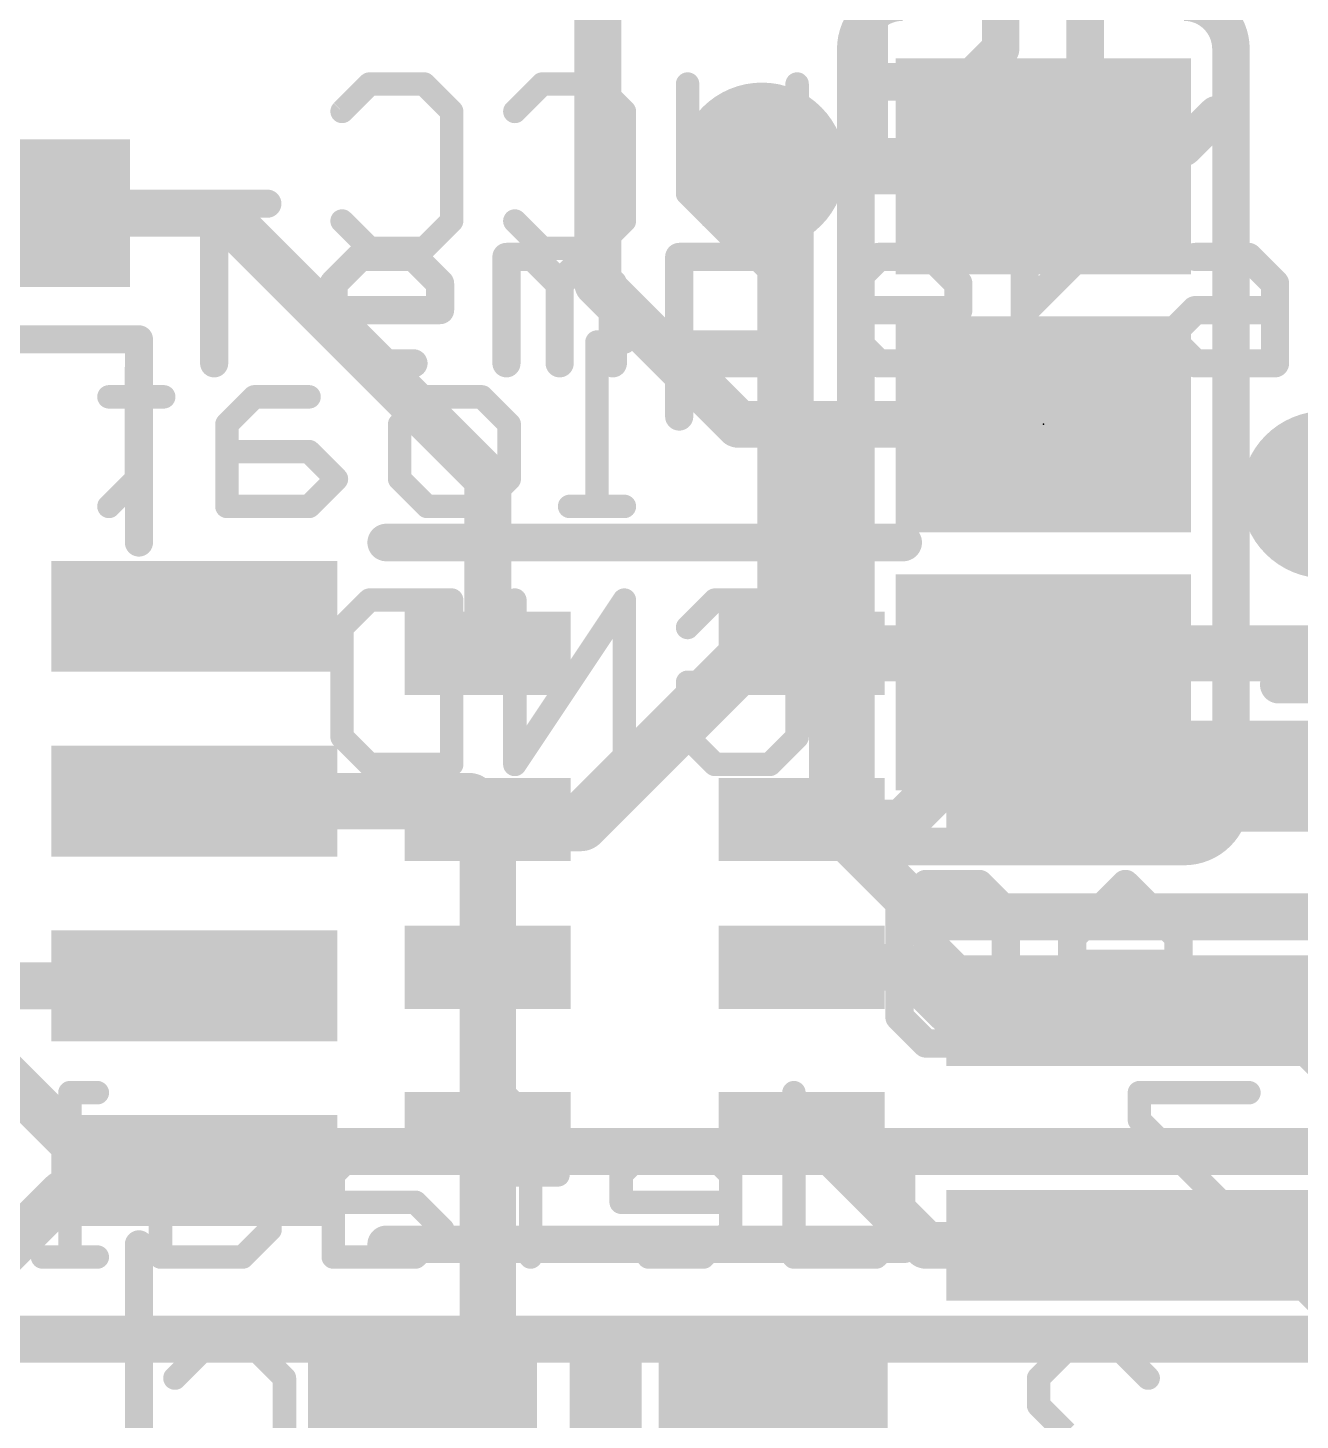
# Model space of a CAD drawing. Extents: x -0.1 to 25.5, y -0.1 to 17.9.
# Drawn here: x 4.15 to 11.04, y 6.04 to 13.58 of the extents above; entities that cross this region are included whole.
import ezdxf

# ---------------------------------------------------------------- set-up
doc = ezdxf.new("R2010")
doc.units = 0
for name, color, linetype in [('1', 12, 'CONTINUOUS'), ('16', 5, 'CONTINUOUS'), ('17', 110, 'CONTINUOUS'), ('18', 110, 'CONTINUOUS'), ('21', 40, 'CONTINUOUS'), ('22', 6, 'CONTINUOUS'), ('24', 6, 'CONTINUOUS')]:
    doc.layers.add(name, color=color, linetype=linetype)

# ---------------------------------------------------------------- blocks, each defined once
blk = doc.blocks.new('RECT')
blk.add_solid([(-0.5, -0.5), (0.5, -0.5), (-0.5, 0.5), (0.5, 0.5)])
blk = doc.blocks.new('ROUNDP')
at = {"const_width": 0.5}
blk.add_lwpolyline([(0, -0.25, 1), (0, 0.25, 1), (0, -0.25)], format="xyb", dxfattribs=at)
blk = doc.blocks.new('ROUNDV')
at = {"const_width": 0.5}
blk.add_lwpolyline([(0, -0.25, 1), (0, 0.25, 1), (0, -0.25)], format="xyb", dxfattribs=at)

msp = doc.modelspace()

# ---------------------------------------------------------------- linework, layer by layer
at = {"layer": '1'}
for points, const_width in [([(8.255, 12.7), (8.128, 12.827)], 0.3048), ([(8.255, 10.19), (8.255, 12.7)], 0.3048), ([(4.306, 12.573), (5.207, 12.573)], 0.254), ([(5.207, 12.573), (6.643, 11.137)], 0.254), ([(6.643, 11.137), (6.643, 10.19)], 0.254), ([(8.0651, 10.19), (7.1461, 9.271)], 0.3048), ([(8.255, 10.19), (8.0651, 10.19)], 0.3048), ([(8.343, 10.19), (8.255, 10.19)], 0.3048), ([(8.343, 10.19), (14.762, 10.19)], 0.3048), ([(9.144, 9.525), (8.89, 9.271)], 0.254), ([(10.227, 9.525), (9.144, 9.525)], 0.254), ([(11.176, 9.525), (10.227, 9.525)], 0.254), ([(5.054, 9.39), (6.543, 9.39)], 0.3048), ([(6.543, 9.39), (6.643, 9.29)], 0.3048), ([(6.643, 8.49), (6.643, 9.29)], 0.3048), ([(6.662, 9.271), (6.643, 9.29)], 0.3048), ([(7.1461, 9.271), (6.662, 9.271)], 0.3048), ([(8.362, 9.271), (8.343, 9.29)], 0.254), ([(8.89, 9.271), (8.362, 9.271)], 0.254), ([(6.643, 8.49), (6.643, 7.59)], 0.3048), ([(8.909, 8.49), (8.343, 8.49)], 0.254), ([(9.144, 8.255), (8.909, 8.49)], 0.254), ([(5.054, 8.39), (3.564, 8.39)], 0.254), ([(10.227, 8.255), (9.144, 8.255)], 0.254), ([(10.227, 8.255), (10.922, 8.255)], 0.254), ([(12.6786, 6.4984), (10.922, 8.255)], 0.254), ([(6.643, 7.59), (6.643, 6.196)], 0.3048), ([(8.343, 7.59), (8.412, 7.59)], 0.254), ([(8.412, 7.59), (9.017, 6.985)], 0.254), ([(5.054, 7.39), (4.927, 7.263)], 0.254), ([(3.683, 6.604), (4.342, 7.263)], 0.254), ([(4.927, 7.263), (4.342, 7.263)], 0.254), ([(9.017, 6.985), (10.227, 6.985)], 0.254), ([(10.227, 6.985), (10.9143, 6.985)], 0.254), ([(10.9143, 6.985), (11.8072, 6.0922)], 0.254), ([(6.643, 6.196), (6.289, 5.842)], 0.3048)]:
    msp.add_lwpolyline(points, dxfattribs=dict(at, const_width=const_width))
for points, const_width in [([(8.1819, 12.8809, 1), (8.0741, 12.7731)], 0.1524), ([(8.3312, 12.7, 1), (8.1788, 12.7)], 0.1524), ([(8.2011, 12.6461, 1), (8.3089, 12.7539)], 0.1524), ([(4.306, 12.6365, 1), (4.306, 12.5095)], 0.127), ([(5.2519, 12.6179, 1), (5.1621, 12.5281)], 0.127), ([(5.207, 12.5095, 1), (5.207, 12.6365)], 0.127), ([(6.7065, 11.137, 1), (6.5795, 11.137)], 0.127), ([(6.5981, 11.0921, 1), (6.6879, 11.1819)], 0.127), ([(8.0651, 10.2662, 1), (8.0651, 10.1138)], 0.1524), ([(8.119, 10.1361, 1), (8.0112, 10.2439)], 0.1524), ([(8.255, 10.2662, 1), (8.255, 10.1138)], 0.1524), ([(8.255, 10.1138, 1), (8.255, 10.2662)], 0.1524), ([(8.343, 10.2662, 1), (8.343, 10.1138)], 0.1524), ([(8.343, 10.1138, 1), (8.343, 10.2662)], 0.1524), ([(6.5795, 10.19, 1), (6.7065, 10.19)], 0.127), ([(8.1788, 10.19, 1), (8.3312, 10.19)], 0.1524), ([(9.144, 9.5885, 1), (9.144, 9.4615)], 0.127), ([(9.1889, 9.4801, 1), (9.0991, 9.5699)], 0.127), ([(10.227, 9.5885, 1), (10.227, 9.4615)], 0.127), ([(10.227, 9.4615, 1), (10.227, 9.5885)], 0.127), ([(5.054, 9.4662, 1), (5.054, 9.3138)], 0.1524), ([(6.5969, 9.4439, 1), (6.4891, 9.3361)], 0.1524), ([(6.543, 9.3138, 1), (6.543, 9.4662)], 0.1524), ([(6.7192, 9.29, 1), (6.5668, 9.29)], 0.1524), ([(6.6969, 9.3439, 1), (6.5891, 9.2361)], 0.1524), ([(6.662, 9.3472, 1), (6.662, 9.1948)], 0.1524), ([(7.1461, 9.1948, 1), (7.1461, 9.3472)], 0.1524), ([(6.5891, 9.2361, 1), (6.6969, 9.3439)], 0.1524), ([(6.6081, 9.2171, 1), (6.7159, 9.3249)], 0.1524), ([(7.0922, 9.3249, 1), (7.2, 9.2171)], 0.1524), ([(8.3879, 9.3349, 1), (8.2981, 9.2451)], 0.127), ([(8.362, 9.3345, 1), (8.362, 9.2075)], 0.127), ([(8.3171, 9.2261, 1), (8.4069, 9.3159)], 0.127), ([(8.8451, 9.3159, 1), (8.9349, 9.2261)], 0.127), ([(8.89, 9.2075, 1), (8.89, 9.3345)], 0.127), ([(6.7192, 8.49, 1), (6.5668, 8.49)], 0.1524), ([(8.343, 8.5535, 1), (8.343, 8.4265)], 0.127), ([(8.9539, 8.5349, 1), (8.8641, 8.4451)], 0.127), ([(8.909, 8.4265, 1), (8.909, 8.5535)], 0.127), ([(6.5668, 8.49, 1), (6.7192, 8.49)], 0.1524), ([(5.054, 8.3265, 1), (5.054, 8.4535)], 0.127), ([(9.144, 8.3185, 1), (9.144, 8.1915)], 0.127), ([(10.227, 8.3185, 1), (10.227, 8.1915)], 0.127), ([(10.227, 8.1915, 1), (10.227, 8.3185)], 0.127), ([(10.9669, 8.2999, 1), (10.8771, 8.2101)], 0.127), ([(10.922, 8.1915, 1), (10.922, 8.3185)], 0.127), ([(9.0991, 8.2101, 1), (9.1889, 8.2999)], 0.127), ([(6.7192, 7.59, 1), (6.5668, 7.59)], 0.1524), ([(8.343, 7.6535, 1), (8.343, 7.5265)], 0.127), ([(8.4569, 7.6349, 1), (8.3671, 7.5451)], 0.127), ([(8.412, 7.5265, 1), (8.412, 7.6535)], 0.127), ([(6.5668, 7.59, 1), (6.7192, 7.59)], 0.1524), ([(5.0989, 7.3451, 1), (5.0091, 7.4349)], 0.127), ([(4.342, 7.3265, 1), (4.342, 7.1995)], 0.127), ([(4.3869, 7.2181, 1), (4.2971, 7.3079)], 0.127), ([(4.927, 7.1995, 1), (4.927, 7.3265)], 0.127), ([(4.8821, 7.3079, 1), (4.9719, 7.2181)], 0.127), ([(9.017, 7.0485, 1), (9.017, 6.9215)], 0.127), ([(8.9721, 6.9401, 1), (9.0619, 7.0299)], 0.127), ([(10.227, 7.0485, 1), (10.227, 6.9215)], 0.127), ([(10.227, 6.9215, 1), (10.227, 7.0485)], 0.127), ([(10.9592, 7.0299, 1), (10.8694, 6.9401)], 0.127), ([(10.9143, 6.9215, 1), (10.9143, 7.0485)], 0.127), ([(6.6969, 6.1421, 1), (6.5891, 6.2499)], 0.1524), ([(6.5668, 6.196, 1), (6.7192, 6.196)], 0.1524)]:
    msp.add_lwpolyline(points, format="xyb", dxfattribs=dict(at, const_width=const_width))
at = {"layer": '16'}
for points, const_width in [([(7.239, 12.192), (7.239, 13.716)], 0.254), ([(9.652, 12.827), (8.128, 12.827)], 0.3048), ([(8.001, 11.43), (7.239, 12.192)], 0.254), ([(8.509, 11.43), (8.001, 11.43)], 0.254), ([(9.652, 11.43), (8.509, 11.43)], 0.254), ([(8.509, 9.271), (8.509, 11.43)], 0.254), ([(9.017, 8.763), (8.509, 9.271)], 0.254), ([(13.335, 8.763), (9.017, 8.763)], 0.254), ([(3.556, 8.382), (4.445, 7.493)], 0.254), ([(4.445, 7.493), (12.0436, 7.493)], 0.254), ([(12.4032, 6.477), (3.81, 6.477)], 0.254)]:
    msp.add_lwpolyline(points, dxfattribs=dict(at, const_width=const_width))
for points, const_width in [([(8.128, 12.9032, 1), (8.128, 12.7508)], 0.1524), ([(9.652, 12.7508, 1), (9.652, 12.9032)], 0.1524), ([(7.2839, 12.2369, 1), (7.1941, 12.1471)], 0.127), ([(7.1755, 12.192, 1), (7.3025, 12.192)], 0.127), ([(8.001, 11.4935, 1), (8.001, 11.3665)], 0.127), ([(7.9561, 11.3851, 1), (8.0459, 11.4749)], 0.127), ([(8.509, 11.4935, 1), (8.509, 11.3665)], 0.127), ([(8.5725, 11.43, 1), (8.4455, 11.43)], 0.127), ([(8.509, 11.3665, 1), (8.509, 11.4935)], 0.127), ([(9.652, 11.3665, 1), (9.652, 11.4935)], 0.127), ([(8.5539, 9.3159, 1), (8.4641, 9.2261)], 0.127), ([(8.4455, 9.271, 1), (8.5725, 9.271)], 0.127), ([(9.017, 8.8265, 1), (9.017, 8.6995)], 0.127), ([(8.9721, 8.7181, 1), (9.0619, 8.8079)], 0.127), ([(4.445, 7.5565, 1), (4.445, 7.4295)], 0.127), ([(4.4001, 7.4481, 1), (4.4899, 7.5379)], 0.127)]:
    msp.add_lwpolyline(points, format="xyb", dxfattribs=dict(at, const_width=const_width))
at = {"layer": '21'}
for points, const_width in [([(2.54, 13.24, 1), (2.54, 17.24, 1), (2.54, 13.24)], 0.2032), ([(9.3697, 13.4625, 1), (9.4713, 13.4625)], 0.1016), ([(9.4564, 13.4265, 1), (9.3846, 13.4984)], 0.1016), ([(8.7087, 13.3353, 1), (8.7087, 13.2337)], 0.1016), ([(9.2066, 13.3204, 1), (9.2785, 13.2486)], 0.1016), ([(9.2426, 13.2337, 1), (9.2426, 13.3353)], 0.1016), ([(9.914, 13.1425, 1), (9.8422, 13.0706)], 0.1016), ([(10.6258, 13.0706, 1), (10.554, 13.1425)], 0.1016), ([(9.8273, 13.1066, 1), (9.9289, 13.1066)], 0.1016), ([(8.6579, 12.9286, 1), (8.7595, 12.9286)], 0.1016), ([(10.0561, 12.9794, 1), (10.0561, 12.8778)], 0.1016), ([(10.0201, 12.8927, 1), (10.092, 12.9645)], 0.1016), ([(10.376, 12.9645, 1), (10.4479, 12.8927)], 0.1016), ([(10.412, 12.8778, 1), (10.412, 12.9794)], 0.1016), ([(4.8733, 12.6626, 1), (4.8733, 12.5864)], 0.0762), ([(5.1995, 12.6245, 1), (5.1233, 12.6245)], 0.0762), ([(5.4496, 12.5864, 1), (5.4496, 12.6626)], 0.0762), ([(5.9529, 12.3745, 1), (5.9529, 12.2983)], 0.0762), ([(5.9798, 12.3095, 1), (5.926, 12.3634)], 0.0762), ([(6.268, 12.3634, 1), (6.2141, 12.3095)], 0.0762), ([(6.241, 12.2983, 1), (6.241, 12.3745)], 0.0762), ([(6.7825, 12.3364, 1), (6.7063, 12.3364)], 0.0762), ([(6.7444, 12.3745, 1), (6.7444, 12.2983)], 0.0762), ([(6.9154, 12.3634, 1), (6.8615, 12.3095)], 0.0762), ([(6.8884, 12.2983, 1), (6.8884, 12.3745)], 0.0762), ([(7.2035, 12.3634, 1), (7.1496, 12.3095)], 0.0762), ([(7.2035, 12.3095, 1), (7.1496, 12.3634)], 0.0762), ([(7.718, 12.3364, 1), (7.6418, 12.3364)], 0.0762), ([(7.6799, 12.3745, 1), (7.6799, 12.2983)], 0.0762), ([(8.139, 12.3634, 1), (8.0851, 12.3095)], 0.0762), ([(8.112, 12.2983, 1), (8.112, 12.3745)], 0.0762), ([(8.7595, 12.3745, 1), (8.7595, 12.2983)], 0.0762), ([(8.7864, 12.3095, 1), (8.7325, 12.3634)], 0.0762), ([(9.0745, 12.3634, 1), (9.0206, 12.3095)], 0.0762), ([(9.0476, 12.2983, 1), (9.0476, 12.3745)], 0.0762), ([(9.589, 12.3364, 1), (9.5128, 12.3364)], 0.0762), ([(9.839, 12.3745, 1), (9.839, 12.2983)], 0.0762), ([(9.866, 12.3095, 1), (9.8121, 12.3634)], 0.0762), ([(9.9831, 12.2983, 1), (9.9831, 12.3745)], 0.0762), ([(10.4746, 12.3745, 1), (10.4746, 12.2983)], 0.0762), ([(10.7896, 12.3634, 1), (10.7357, 12.3095)], 0.0762), ([(10.7627, 12.2983, 1), (10.7627, 12.3745)], 0.0762), ([(5.8469, 12.1924, 1), (5.7707, 12.1924)], 0.0762), ([(5.7819, 12.2193, 1), (5.8358, 12.1654)], 0.0762), ([(6.4232, 12.1924, 1), (6.347, 12.1924)], 0.0762), ([(6.3581, 12.1654, 1), (6.412, 12.2193)], 0.0762), ([(7.0055, 12.2193, 1), (7.0594, 12.1654)], 0.0762), ([(7.0706, 12.1924, 1), (6.9944, 12.1924)], 0.0762), ([(7.0055, 12.1654, 1), (7.0594, 12.2193)], 0.0762), ([(7.3587, 12.1924, 1), (7.2825, 12.1924)], 0.0762), ([(7.2936, 12.1654, 1), (7.3475, 12.2193)], 0.0762), ([(8.2942, 12.1924, 1), (8.218, 12.1924)], 0.0762), ([(8.2292, 12.1654, 1), (8.283, 12.2193)], 0.0762), ([(8.6535, 12.1924, 1), (8.5773, 12.1924)], 0.0762), ([(8.5885, 12.2193, 1), (8.6423, 12.1654)], 0.0762), ([(9.2297, 12.1924, 1), (9.1535, 12.1924)], 0.0762), ([(9.1647, 12.1654, 1), (9.2186, 12.2193)], 0.0762), ([(10.9448, 12.1924, 1), (10.8686, 12.1924)], 0.0762), ([(10.8798, 12.1654, 1), (10.9337, 12.2193)], 0.0762), ([(5.8088, 12.0864, 1), (5.8088, 12.0102)], 0.0762), ([(6.347, 12.0483, 1), (6.4232, 12.0483)], 0.0762), ([(6.3851, 12.0102, 1), (6.3851, 12.0864)], 0.0762), ([(8.6154, 12.0864, 1), (8.6154, 12.0102)], 0.0762), ([(9.1535, 12.0483, 1), (9.2297, 12.0483)], 0.0762), ([(9.1916, 12.0102, 1), (9.1916, 12.0864)], 0.0762), ([(9.524, 12.0753, 1), (9.5779, 12.0214)], 0.0762), ([(10.4746, 12.0864, 1), (10.4746, 12.0102)], 0.0762), ([(10.5015, 12.0214, 1), (10.4476, 12.0753)], 0.0762), ([(10.9067, 12.0102, 1), (10.9067, 12.0864)], 0.0762), ([(4.7921, 11.89, 1), (4.7159, 11.89)], 0.0762), ([(4.754, 11.8519, 1), (4.754, 11.9281)], 0.0762), ([(5.8358, 11.9312, 1), (5.7819, 11.8773)], 0.0762), ([(5.7707, 11.9043, 1), (5.8469, 11.9043)], 0.0762), ([(8.218, 11.9043, 1), (8.2942, 11.9043)], 0.0762), ([(8.283, 11.8773, 1), (8.2292, 11.9312)], 0.0762), ([(8.6423, 11.9312, 1), (8.5885, 11.8773)], 0.0762), ([(8.5773, 11.9043, 1), (8.6535, 11.9043)], 0.0762), ([(10.3575, 11.9312, 1), (10.3036, 11.8773)], 0.0762), ([(10.3036, 11.9312, 1), (10.3575, 11.8773)], 0.0762), ([(5.9529, 11.7983, 1), (5.9529, 11.7221)], 0.0762), ([(6.241, 11.7221, 1), (6.241, 11.7983)], 0.0762), ([(7.6799, 11.7983, 1), (7.6799, 11.7221)], 0.0762), ([(8.112, 11.7221, 1), (8.112, 11.7983)], 0.0762), ([(8.7595, 11.7983, 1), (8.7595, 11.7221)], 0.0762), ([(9.0476, 11.7221, 1), (9.0476, 11.7983)], 0.0762), ([(10.4746, 11.7983, 1), (10.4746, 11.7221)], 0.0762), ([(10.9067, 11.7221, 1), (10.9067, 11.7983)], 0.0762), ([(5.1233, 11.7602, 1), (5.1995, 11.7602)], 0.0762), ([(5.926, 11.7333, 1), (5.9798, 11.7871)], 0.0762), ([(6.7063, 11.7602, 1), (6.7825, 11.7602)], 0.0762), ([(6.9944, 11.7602, 1), (7.0706, 11.7602)], 0.0762), ([(7.2825, 11.7602, 1), (7.3587, 11.7602)], 0.0762), ([(8.0851, 11.7871, 1), (8.139, 11.7333)], 0.0762), ([(8.7325, 11.7333, 1), (8.7864, 11.7871)], 0.0762), ([(9.5128, 11.7602, 1), (9.589, 11.7602)], 0.0762), ([(10.4476, 11.7333, 1), (10.5015, 11.7871)], 0.0762), ([(10.8686, 11.7602, 1), (10.9448, 11.7602)], 0.0762), ([(7.6418, 11.4721, 1), (7.718, 11.4721)], 0.0762), ([(6.093, 10.8408, 1), (6.093, 10.7392)], 0.1016), ([(8.893, 10.7392, 1), (8.893, 10.8408)], 0.1016), ([(4.7159, 10.79, 1), (4.7921, 10.79)], 0.0762), ([(10.927, 10.0708, 1), (10.927, 9.9692)], 0.1016), ([(6.093, 7.0408, 1), (6.093, 6.9392)], 0.1016), ([(8.893, 6.9392, 1), (8.893, 7.0408)], 0.1016), ([(4.7921, 6.99, 1), (4.7159, 6.99)], 0.0762), ([(7.3152, 6.35, 1), (7.1628, 6.35)], 0.1524)]:
    msp.add_lwpolyline(points, format="xyb", dxfattribs=dict(at, const_width=const_width))
for points, const_width in [([(8.7087, 12.9286), (8.7087, 13.9963)], 0.2032), ([(9.4205, 13.8184), (9.4205, 13.4625)], 0.2032), ([(9.8781, 13.8184), (9.8781, 13.1066)], 0.2032), ([(9.4205, 13.4625), (9.2426, 13.2845)], 0.2032), ([(9.2426, 13.2845), (8.7087, 13.2845)], 0.2032), ([(9.8781, 13.1066), (10.0561, 12.9286)], 0.2032), ([(10.412, 12.9286), (10.5899, 13.1066)], 0.2032), ([(10.0561, 12.9286), (10.412, 12.9286)], 0.2032), ([(4.8733, 12.6245), (5.4496, 12.6245)], 0.1524), ([(5.1614, 11.7602), (5.1614, 12.6245)], 0.1524), ([(5.8088, 12.1924), (5.9529, 12.3364)], 0.1524), ([(5.9529, 12.3364), (6.241, 12.3364)], 0.1524), ([(6.241, 12.3364), (6.3851, 12.1924)], 0.1524), ([(6.7444, 11.7602), (6.7444, 12.3364)], 0.1524), ([(6.7444, 12.3364), (6.8884, 12.3364)], 0.1524), ([(6.8884, 12.3364), (7.0325, 12.1924)], 0.1524), ([(7.0325, 12.1924), (7.1765, 12.3364)], 0.1524), ([(7.1765, 12.3364), (7.3206, 12.1924)], 0.1524), ([(7.6799, 11.4721), (7.6799, 12.3364)], 0.1524), ([(7.6799, 12.3364), (8.112, 12.3364)], 0.1524), ([(8.112, 12.3364), (8.2561, 12.1924)], 0.1524), ([(8.6154, 12.1924), (8.7595, 12.3364)], 0.1524), ([(8.7595, 12.3364), (9.0476, 12.3364)], 0.1524), ([(9.0476, 12.3364), (9.1916, 12.1924)], 0.1524), ([(9.5509, 11.7602), (9.5509, 12.3364)], 0.1524), ([(9.5509, 12.0483), (9.839, 12.3364)], 0.1524), ([(9.839, 12.3364), (9.9831, 12.3364)], 0.1524), ([(10.4746, 12.3364), (10.7627, 12.3364)], 0.1524), ([(10.7627, 12.3364), (10.9067, 12.1924)], 0.1524), ([(5.8088, 11.9043), (5.8088, 12.1924)], 0.1524), ([(6.3851, 12.1924), (6.3851, 12.0483)], 0.1524), ([(7.0325, 12.1924), (7.0325, 11.7602)], 0.1524), ([(7.3206, 12.1924), (7.3206, 11.7602)], 0.1524), ([(8.2561, 12.1924), (8.2561, 11.9043)], 0.1524), ([(8.6154, 11.9043), (8.6154, 12.1924)], 0.1524), ([(9.1916, 12.1924), (9.1916, 12.0483)], 0.1524), ([(10.9067, 12.1924), (10.9067, 11.7602)], 0.1524), ([(6.3851, 12.0483), (5.8088, 12.0483)], 0.1524), ([(9.1916, 12.0483), (8.6154, 12.0483)], 0.1524), ([(10.3305, 11.9043), (10.4746, 12.0483)], 0.1524), ([(10.4746, 12.0483), (10.9067, 12.0483)], 0.1524), ([(2.154, 11.89), (4.754, 11.89)], 0.1524), ([(4.754, 11.89), (4.754, 10.79)], 0.1524), ([(5.9529, 11.7602), (5.8088, 11.9043)], 0.1524), ([(8.2561, 11.9043), (8.112, 11.7602)], 0.1524), ([(8.7595, 11.7602), (8.6154, 11.9043)], 0.1524), ([(10.4746, 11.7602), (10.3305, 11.9043)], 0.1524), ([(6.241, 11.7602), (5.9529, 11.7602)], 0.1524), ([(8.112, 11.7602), (7.6799, 11.7602)], 0.1524), ([(9.0476, 11.7602), (8.7595, 11.7602)], 0.1524), ([(10.9067, 11.7602), (10.4746, 11.7602)], 0.1524), ([(6.093, 10.79), (8.893, 10.79)], 0.2032), ([(10.927, 10.02), (14.727, 10.02)], 0.2032), ([(8.893, 6.99), (6.093, 6.99)], 0.2032), ([(4.754, 6.99), (4.754, 5.79)], 0.1524), ([(7.239, 6.35), (7.239, 5.334)], 0.3048)]:
    msp.add_lwpolyline(points, dxfattribs=dict(at, const_width=const_width))
at = {"layer": '22'}
for points, const_width in [([(8.89, 13.716, 0.4142), (8.636, 13.462)], 0.2032), ([(10.668, 13.462, 0.4142), (10.414, 13.716)], 0.2032), ([(8.6868, 13.462, 1), (8.5852, 13.462)], 0.1016), ([(8.5852, 13.462, 1), (8.6868, 13.462)], 0.1016), ([(10.7188, 13.462, 1), (10.6172, 13.462)], 0.1016), ([(10.6172, 13.462, 1), (10.7188, 13.462)], 0.1016), ([(6.0026, 13.304, 1), (6.0026, 13.2405)], 0.0635), ([(6.025, 13.2498, 1), (5.9801, 13.2947)], 0.0635), ([(6.3216, 13.2947, 1), (6.2767, 13.2498)], 0.0635), ([(6.2992, 13.2405, 1), (6.2992, 13.304)], 0.0635), ([(6.9381, 13.304, 1), (6.9381, 13.2405)], 0.0635), ([(6.9606, 13.2498, 1), (6.9157, 13.2947)], 0.0635), ([(7.2571, 13.2947, 1), (7.2122, 13.2498)], 0.0635), ([(7.2347, 13.2405, 1), (7.2347, 13.304)], 0.0635), ([(7.7571, 13.2723, 1), (7.6936, 13.2723)], 0.0635), ([(8.3503, 13.2723, 1), (8.2867, 13.2723)], 0.0635), ([(5.8318, 13.1464, 1), (5.8767, 13.1015)], 0.0635), ([(6.4792, 13.124, 1), (6.4157, 13.124)], 0.0635), ([(6.425, 13.1015, 1), (6.4699, 13.1464)], 0.0635), ([(6.7674, 13.1464, 1), (6.8123, 13.1015)], 0.0635), ([(7.4147, 13.124, 1), (7.3512, 13.124)], 0.0635), ([(7.3605, 13.1015, 1), (7.4054, 13.1464)], 0.0635), ([(7.7478, 12.7015, 1), (7.7029, 12.6566)], 0.0635), ([(8.341, 12.6566, 1), (8.296, 12.7015)], 0.0635), ([(7.6936, 12.6791, 1), (7.7571, 12.6791)], 0.0635), ([(8.2867, 12.6791, 1), (8.3503, 12.6791)], 0.0635), ([(5.8767, 12.5532, 1), (5.8318, 12.5083)], 0.0635), ([(6.4699, 12.5083, 1), (6.425, 12.5532)], 0.0635), ([(6.8123, 12.5532, 1), (6.7674, 12.5083)], 0.0635), ([(7.4054, 12.5083, 1), (7.3605, 12.5532)], 0.0635), ([(6.4157, 12.5308, 1), (6.4792, 12.5308)], 0.0635), ([(7.3512, 12.5308, 1), (7.4147, 12.5308)], 0.0635), ([(6.0026, 12.4143, 1), (6.0026, 12.3507)], 0.0635), ([(6.2992, 12.3507, 1), (6.2992, 12.4143)], 0.0635), ([(6.9381, 12.4143, 1), (6.9381, 12.3507)], 0.0635), ([(7.2347, 12.3507, 1), (7.2347, 12.4143)], 0.0635), ([(5.9801, 12.36, 1), (6.025, 12.405)], 0.0635), ([(6.2767, 12.405, 1), (6.3216, 12.36)], 0.0635), ([(6.9157, 12.36, 1), (6.9606, 12.405)], 0.0635), ([(7.2122, 12.405, 1), (7.2571, 12.36)], 0.0635), ([(7.9995, 12.405, 1), (8.0444, 12.36)], 0.0635), ([(7.9995, 12.36, 1), (8.0444, 12.405)], 0.0635), ([(7.2664, 11.8753, 1), (7.2029, 11.8753)], 0.0635), ([(7.2347, 11.907, 1), (7.2347, 11.8435)], 0.0635), ([(7.383, 11.8435, 1), (7.383, 11.907)], 0.0635), ([(7.7253, 11.907, 1), (7.7253, 11.8435)], 0.0635), ([(8.3503, 11.8753, 1), (8.2867, 11.8753)], 0.0635), ([(8.3185, 11.8435, 1), (8.3185, 11.907)], 0.0635), ([(4.7717, 11.727, 1), (4.7082, 11.727)], 0.0635), ([(4.5917, 11.6104, 1), (4.5917, 11.5469)], 0.0635), ([(4.8883, 11.5469, 1), (4.8883, 11.6104)], 0.0635), ([(5.3789, 11.6104, 1), (5.3789, 11.5469)], 0.0635), ([(5.4014, 11.5562, 1), (5.3565, 11.6011)], 0.0635), ([(5.6755, 11.5469, 1), (5.6755, 11.6104)], 0.0635), ([(6.3144, 11.6104, 1), (6.3144, 11.5469)], 0.0635), ([(6.3369, 11.5562, 1), (6.292, 11.6011)], 0.0635), ([(6.6335, 11.6011, 1), (6.5886, 11.5562)], 0.0635), ([(6.611, 11.5469, 1), (6.611, 11.6104)], 0.0635), ([(5.2624, 11.4304, 1), (5.1989, 11.4304)], 0.0635), ([(5.2082, 11.4528, 1), (5.2531, 11.4079)], 0.0635), ([(6.1979, 11.4304, 1), (6.1344, 11.4304)], 0.0635), ([(6.1437, 11.4528, 1), (6.1886, 11.4079)], 0.0635), ([(6.7911, 11.4304, 1), (6.7276, 11.4304)], 0.0635), ([(6.7369, 11.4079, 1), (6.7818, 11.4528)], 0.0635), ([(8.0219, 11.4621, 1), (8.0219, 11.3986)], 0.0635), ([(8.3185, 11.3986, 1), (8.3185, 11.4621)], 0.0635), ([(5.2306, 11.3138, 1), (5.2306, 11.2503)], 0.0635), ([(5.6979, 11.3045, 1), (5.653, 11.2596)], 0.0635), ([(5.6755, 11.2503, 1), (5.6755, 11.3138)], 0.0635), ([(4.7082, 11.1338, 1), (4.7717, 11.1338)], 0.0635), ([(4.7624, 11.1113, 1), (4.7175, 11.1562)], 0.0635), ([(5.8462, 11.1113, 1), (5.8013, 11.1562)], 0.0635), ([(5.8013, 11.1113, 1), (5.8462, 11.1562)], 0.0635), ([(6.1886, 11.1562, 1), (6.1437, 11.1113)], 0.0635), ([(6.1344, 11.1338, 1), (6.1979, 11.1338)], 0.0635), ([(6.7276, 11.1338, 1), (6.7911, 11.1338)], 0.0635), ([(6.7818, 11.1113, 1), (6.7369, 11.1562)], 0.0635), ([(4.5692, 11.008, 1), (4.6141, 10.963)], 0.0635), ([(5.2306, 11.0173, 1), (5.2306, 10.9537)], 0.0635), ([(5.1989, 10.9855, 1), (5.2624, 10.9855)], 0.0635), ([(5.653, 11.008, 1), (5.6979, 10.963)], 0.0635), ([(5.6755, 10.9537, 1), (5.6755, 11.0173)], 0.0635), ([(6.3144, 11.0173, 1), (6.3144, 10.9537)], 0.0635), ([(6.292, 10.963, 1), (6.3369, 11.008)], 0.0635), ([(6.5886, 11.008, 1), (6.6335, 10.963)], 0.0635), ([(6.611, 10.9537, 1), (6.611, 11.0173)], 0.0635), ([(7.0864, 11.0173, 1), (7.0864, 10.9537)], 0.0635), ([(7.2029, 10.9855, 1), (7.2664, 10.9855)], 0.0635), ([(7.383, 10.9537, 1), (7.383, 11.0173)], 0.0635), ([(8.2867, 10.9855, 1), (8.3503, 10.9855)], 0.0635), ([(6.0026, 10.51, 1), (6.0026, 10.4465)], 0.0635), ([(6.025, 10.4558, 1), (5.9801, 10.5007)], 0.0635), ([(6.4792, 10.4783, 1), (6.4157, 10.4783)], 0.0635), ([(6.4475, 10.4465, 1), (6.4475, 10.51)], 0.0635), ([(6.8216, 10.4783, 1), (6.7581, 10.4783)], 0.0635), ([(7.4147, 10.4783, 1), (7.3512, 10.4783)], 0.0635), ([(7.4094, 10.4606, 1), (7.3566, 10.4959)], 0.0635), ([(7.8736, 10.51, 1), (7.8736, 10.4465)], 0.0635), ([(7.8961, 10.4558, 1), (7.8512, 10.5007)], 0.0635), ([(8.1927, 10.5007, 1), (8.1478, 10.4558)], 0.0635), ([(8.1702, 10.4465, 1), (8.1702, 10.51)], 0.0635), ([(5.886, 10.33, 1), (5.8225, 10.33)], 0.0635), ([(5.8318, 10.3524, 1), (5.8767, 10.3075)], 0.0635), ([(7.7029, 10.3524, 1), (7.7478, 10.3075)], 0.0635), ([(8.3503, 10.33, 1), (8.2867, 10.33)], 0.0635), ([(8.296, 10.3075, 1), (8.341, 10.3524)], 0.0635), ([(7.7253, 10.0651, 1), (7.7253, 10.0016)], 0.0635), ([(7.7571, 10.0334, 1), (7.6936, 10.0334)], 0.0635), ([(8.0219, 10.0016, 1), (8.0219, 10.0651)], 0.0635), ([(5.8767, 9.7592, 1), (5.8318, 9.7143)], 0.0635), ([(7.7478, 9.7592, 1), (7.7029, 9.7143)], 0.0635), ([(8.341, 9.7143, 1), (8.296, 9.7592)], 0.0635), ([(5.8225, 9.7368, 1), (5.886, 9.7368)], 0.0635), ([(7.6936, 9.7368, 1), (7.7571, 9.7368)], 0.0635), ([(8.2867, 9.7368, 1), (8.3503, 9.7368)], 0.0635), ([(6.0026, 9.6203, 1), (6.0026, 9.5567)], 0.0635), ([(6.4475, 9.5567, 1), (6.4475, 9.6203)], 0.0635), ([(7.8736, 9.6203, 1), (7.8736, 9.5567)], 0.0635), ([(8.1702, 9.5567, 1), (8.1702, 9.6203)], 0.0635), ([(5.9801, 9.566, 1), (6.025, 9.611)], 0.0635), ([(6.4157, 9.5885, 1), (6.4792, 9.5885)], 0.0635), ([(6.7634, 9.6061, 1), (6.8162, 9.5709)], 0.0635), ([(6.7581, 9.5885, 1), (6.8216, 9.5885)], 0.0635), ([(7.3512, 9.5885, 1), (7.4147, 9.5885)], 0.0635), ([(7.8512, 9.566, 1), (7.8961, 9.611)], 0.0635), ([(8.1478, 9.611, 1), (8.1927, 9.566)], 0.0635), ([(8.636, 9.398, 0.4142), (8.89, 9.144)], 0.2032), ([(8.6868, 9.398, 1), (8.5852, 9.398)], 0.1016), ([(10.414, 9.144, 0.4142), (10.668, 9.398)], 0.2032), ([(10.7188, 9.398, 1), (10.6172, 9.398)], 0.1016), ([(8.5852, 9.398, 1), (8.6868, 9.398)], 0.1016), ([(10.6172, 9.398, 1), (10.7188, 9.398)], 0.1016), ([(8.89, 9.1948, 1), (8.89, 9.0932)], 0.1016), ([(8.89, 9.0932, 1), (8.89, 9.1948)], 0.1016), ([(10.414, 9.1948, 1), (10.414, 9.0932)], 0.1016), ([(10.414, 9.0932, 1), (10.414, 9.1948)], 0.1016), ([(9.0166, 8.9796, 1), (9.0166, 8.9034)], 0.0762), ([(9.0436, 8.9146, 1), (8.9897, 8.9685)], 0.0762), ([(9.3317, 8.9685, 1), (9.2778, 8.9146)], 0.0762), ([(9.3047, 8.9034, 1), (9.3047, 8.9796)], 0.0762), ([(10.1231, 8.9685, 1), (10.0693, 8.9146)], 0.0762), ([(10.1231, 8.9146, 1), (10.0693, 8.9685)], 0.0762), ([(8.8995, 8.8244, 1), (8.8456, 8.7705)], 0.0762), ([(8.8456, 8.8244, 1), (8.8995, 8.7705)], 0.0762), ([(8.9107, 8.7975, 1), (8.8345, 8.7975)], 0.0762), ([(9.4869, 8.7975, 1), (9.4107, 8.7975)], 0.0762), ([(9.4219, 8.7705, 1), (9.4757, 8.8244)], 0.0762), ([(9.8462, 8.6534, 1), (9.77, 8.6534)], 0.0762), ([(9.7812, 8.6804, 1), (9.835, 8.6265)], 0.0762), ([(10.4224, 8.6534, 1), (10.3462, 8.6534)], 0.0762), ([(10.3574, 8.6265, 1), (10.4113, 8.6804)], 0.0762), ([(9.8081, 8.5475, 1), (9.8081, 8.4713)], 0.0762), ([(10.3843, 8.4713, 1), (10.3843, 8.5475)], 0.0762), ([(8.8995, 8.2482, 1), (8.8456, 8.1943)], 0.0762), ([(9.4757, 8.1943, 1), (9.4219, 8.2482)], 0.0762), ([(8.8345, 8.2213, 1), (8.9107, 8.2213)], 0.0762), ([(9.4107, 8.2213, 1), (9.4869, 8.2213)], 0.0762), ([(9.4219, 8.1943, 1), (9.4757, 8.2482)], 0.0762), ([(9.0166, 8.1153, 1), (9.0166, 8.0391)], 0.0762), ([(8.9897, 8.0503, 1), (9.0436, 8.1041)], 0.0762), ([(9.2778, 8.1041, 1), (9.3317, 8.0503)], 0.0762), ([(9.3047, 8.0391, 1), (9.3047, 8.1153)], 0.0762), ([(9.77, 8.0772, 1), (9.8462, 8.0772)], 0.0762), ([(10.3462, 8.0772, 1), (10.4224, 8.0772)], 0.0762), ([(4.4121, 7.8113, 1), (4.3486, 7.8113)], 0.0635), ([(4.3804, 7.843, 1), (4.3804, 7.7795)], 0.0635), ([(4.5287, 7.7795, 1), (4.5287, 7.843)], 0.0635), ([(6.7493, 7.8337, 1), (6.7044, 7.7888)], 0.0635), ([(8.333, 7.8113, 1), (8.2695, 7.8113)], 0.0635), ([(10.2041, 7.8113, 1), (10.1405, 7.8113)], 0.0635), ([(10.1723, 7.843, 1), (10.1723, 7.7795)], 0.0635), ([(10.7655, 7.7795, 1), (10.7655, 7.843)], 0.0635), ([(6.9069, 7.663, 1), (6.8434, 7.663)], 0.0635), ([(6.8527, 7.6405, 1), (6.8976, 7.6854)], 0.0635), ([(10.1405, 7.663, 1), (10.2041, 7.663)], 0.0635), ([(10.1948, 7.6854, 1), (10.1498, 7.6405)], 0.0635), ([(4.9028, 7.5147, 1), (4.8393, 7.5147)], 0.0635), ([(5.4959, 7.5147, 1), (5.4325, 7.5147)], 0.0635), ([(5.9548, 7.5464, 1), (5.9548, 7.4829)], 0.0635), ([(5.9773, 7.4922, 1), (5.9324, 7.5371)], 0.0635), ([(6.2514, 7.4829, 1), (6.2514, 7.5464)], 0.0635), ([(7.514, 7.5464, 1), (7.514, 7.4829)], 0.0635), ([(7.5365, 7.4922, 1), (7.4916, 7.5371)], 0.0635), ([(7.8331, 7.5371, 1), (7.7882, 7.4922)], 0.0635), ([(7.8106, 7.4829, 1), (7.8106, 7.5464)], 0.0635), ([(8.3013, 7.5464, 1), (8.3013, 7.4829)], 0.0635), ([(8.7686, 7.5371, 1), (8.7237, 7.4922)], 0.0635), ([(8.7461, 7.4829, 1), (8.7461, 7.5464)], 0.0635), ([(5.8383, 7.3664, 1), (5.7748, 7.3664)], 0.0635), ([(5.7841, 7.3888, 1), (5.829, 7.3439)], 0.0635), ([(6.7268, 7.3981, 1), (6.7268, 7.3346)], 0.0635), ([(7.0234, 7.3346, 1), (7.0234, 7.3981)], 0.0635), ([(7.3975, 7.3664, 1), (7.334, 7.3664)], 0.0635), ([(7.3433, 7.3888, 1), (7.3882, 7.3439)], 0.0635), ([(7.9907, 7.3664, 1), (7.9272, 7.3664)], 0.0635), ([(7.9365, 7.3439, 1), (7.9814, 7.3888)], 0.0635), ([(8.9262, 7.3664, 1), (8.8627, 7.3664)], 0.0635), ([(8.872, 7.3439, 1), (8.9169, 7.3888)], 0.0635), ([(5.8065, 7.2498, 1), (5.8065, 7.1863)], 0.0635), ([(6.2739, 7.2405, 1), (6.229, 7.1956)], 0.0635), ([(6.2514, 7.1863, 1), (6.2514, 7.2498)], 0.0635), ([(7.3657, 7.2498, 1), (7.3657, 7.1863)], 0.0635), ([(7.334, 7.2181, 1), (7.3975, 7.2181)], 0.0635), ([(7.9589, 7.1863, 1), (7.9589, 7.2498)], 0.0635), ([(5.4325, 7.0698, 1), (5.4959, 7.0698)], 0.0635), ([(5.4867, 7.0473, 1), (5.4417, 7.0922)], 0.0635), ([(6.4222, 7.0473, 1), (6.3773, 7.0922)], 0.0635), ([(6.3773, 7.0473, 1), (6.4222, 7.0922)], 0.0635), ([(7.9272, 7.0698, 1), (7.9907, 7.0698)], 0.0635), ([(7.9814, 7.0473, 1), (7.9365, 7.0922)], 0.0635), ([(8.8627, 7.0698, 1), (8.9262, 7.0698)], 0.0635), ([(8.9169, 7.0473, 1), (8.872, 7.0922)], 0.0635), ([(10.7972, 7.0698, 1), (10.7337, 7.0698)], 0.0635), ([(10.743, 7.0473, 1), (10.7879, 7.0922)], 0.0635), ([(4.2321, 6.9532, 1), (4.2321, 6.8898)], 0.0635), ([(4.3486, 6.9215, 1), (4.4121, 6.9215)], 0.0635), ([(4.5287, 6.8898, 1), (4.5287, 6.9532)], 0.0635), ([(4.8393, 6.9215, 1), (4.9028, 6.9215)], 0.0635), ([(4.871, 6.9532, 1), (4.871, 6.8898)], 0.0635), ([(5.2935, 6.944, 1), (5.3384, 6.899)], 0.0635), ([(5.3159, 6.8898, 1), (5.3159, 6.9532)], 0.0635), ([(5.7748, 6.9215, 1), (5.8383, 6.9215)], 0.0635), ([(5.8065, 6.9532, 1), (5.8065, 6.8898)], 0.0635), ([(6.229, 6.944, 1), (6.2739, 6.899)], 0.0635), ([(6.2514, 6.8898, 1), (6.2514, 6.9532)], 0.0635), ([(6.8434, 6.9215, 1), (6.9069, 6.9215)], 0.0635), ([(7.514, 6.9532, 1), (7.514, 6.8898)], 0.0635), ([(7.7882, 6.944, 1), (7.8331, 6.899)], 0.0635), ([(7.8106, 6.8898, 1), (7.8106, 6.9532)], 0.0635), ([(8.3013, 6.9532, 1), (8.3013, 6.8898)], 0.0635), ([(8.2695, 6.9215, 1), (8.333, 6.9215)], 0.0635), ([(8.7237, 6.944, 1), (8.7686, 6.899)], 0.0635), ([(8.7461, 6.8898, 1), (8.7461, 6.9532)], 0.0635), ([(10.7337, 6.9215, 1), (10.7972, 6.9215)], 0.0635), ([(5.0973, 6.446, 1), (5.0973, 6.3825)], 0.0635), ([(5.1197, 6.3918, 1), (5.0748, 6.4367)], 0.0635), ([(5.4163, 6.4367, 1), (5.3714, 6.3918)], 0.0635), ([(5.3939, 6.3825, 1), (5.3939, 6.446)], 0.0635), ([(6.0328, 6.446, 1), (6.0328, 6.3825)], 0.0635), ([(6.0552, 6.3918, 1), (6.0103, 6.4367)], 0.0635), ([(6.5094, 6.4143, 1), (6.4459, 6.4143)], 0.0635), ([(6.4777, 6.3825, 1), (6.4777, 6.446)], 0.0635), ([(6.8518, 6.4143, 1), (6.7883, 6.4143)], 0.0635), ([(7.4449, 6.4143, 1), (7.3814, 6.4143)], 0.0635), ([(7.7555, 6.446, 1), (7.7555, 6.3825)], 0.0635), ([(8.3805, 6.4143, 1), (8.317, 6.4143)], 0.0635), ([(8.3487, 6.3825, 1), (8.3487, 6.446)], 0.0635), ([(9.7749, 6.446, 1), (9.7749, 6.3825)], 0.0635), ([(9.7973, 6.3918, 1), (9.7524, 6.4367)], 0.0635), ([(10.0939, 6.4367, 1), (10.049, 6.3918)], 0.0635), ([(10.0715, 6.3825, 1), (10.0715, 6.446)], 0.0635), ([(4.9265, 6.2884, 1), (4.9714, 6.2435)], 0.0635), ([(5.5739, 6.266, 1), (5.5104, 6.266)], 0.0635), ([(5.5197, 6.2435, 1), (5.5646, 6.2884)], 0.0635), ([(5.9163, 6.266, 1), (5.8528, 6.266)], 0.0635), ([(5.8621, 6.2884, 1), (5.907, 6.2435)], 0.0635), ([(9.6583, 6.266, 1), (9.5948, 6.266)], 0.0635), ([(9.6041, 6.2884, 1), (9.649, 6.2435)], 0.0635), ([(10.1973, 6.2435, 1), (10.2422, 6.2884)], 0.0635), ([(7.9038, 6.1494, 1), (7.9038, 6.0859)], 0.0635), ([(7.9263, 6.0952, 1), (7.8814, 6.1401)], 0.0635), ([(8.0663, 6.1461, 1), (8.0379, 6.0893)], 0.0635), ([(8.0521, 6.0859, 1), (8.0521, 6.1494)], 0.0635), ([(9.5948, 6.1177, 1), (9.6583, 6.1177)], 0.0635), ([(9.649, 6.1401, 1), (9.6041, 6.0952)], 0.0635)]:
    msp.add_lwpolyline(points, format="xyb", dxfattribs=dict(at, const_width=const_width))
for points, const_width in [([(8.636, 13.462), (8.636, 9.398)], 0.2032), ([(10.668, 9.398), (10.668, 13.462)], 0.2032), ([(5.8543, 13.124), (6.0026, 13.2723)], 0.127), ([(6.0026, 13.2723), (6.2992, 13.2723)], 0.127), ([(6.2992, 13.2723), (6.4475, 13.124)], 0.127), ([(6.7898, 13.124), (6.9381, 13.2723)], 0.127), ([(6.9381, 13.2723), (7.2347, 13.2723)], 0.127), ([(7.2347, 13.2723), (7.383, 13.124)], 0.127), ([(7.7253, 12.6791), (7.7253, 13.2723)], 0.127), ([(8.3185, 13.2723), (8.3185, 12.6791)], 0.127), ([(6.4475, 13.124), (6.4475, 12.5308)], 0.127), ([(7.383, 13.124), (7.383, 12.5308)], 0.127), ([(8.0219, 12.3825), (7.7253, 12.6791)], 0.127), ([(8.3185, 12.6791), (8.0219, 12.3825)], 0.127), ([(6.0026, 12.3825), (5.8543, 12.5308)], 0.127), ([(6.4475, 12.5308), (6.2992, 12.3825)], 0.127), ([(6.9381, 12.3825), (6.7898, 12.5308)], 0.127), ([(7.383, 12.5308), (7.2347, 12.3825)], 0.127), ([(6.2992, 12.3825), (6.0026, 12.3825)], 0.127), ([(7.2347, 12.3825), (6.9381, 12.3825)], 0.127), ([(7.383, 11.8753), (7.2347, 11.8753)], 0.127), ([(7.2347, 11.8753), (7.2347, 10.9855)], 0.127), ([(8.3185, 11.8753), (7.7253, 11.8753)], 0.127), ([(8.3185, 10.9855), (8.3185, 11.8753)], 0.127), ([(4.74, 11.727), (4.74, 11.1338)], 0.127), ([(4.8883, 11.5787), (4.5917, 11.5787)], 0.127), ([(5.3789, 11.5787), (5.2306, 11.4304)], 0.127), ([(5.6755, 11.5787), (5.3789, 11.5787)], 0.127), ([(6.1661, 11.4304), (6.3144, 11.5787)], 0.127), ([(6.3144, 11.5787), (6.611, 11.5787)], 0.127), ([(6.611, 11.5787), (6.7593, 11.4304)], 0.127), ([(5.2306, 11.4304), (5.2306, 10.9855)], 0.127), ([(6.1661, 11.1338), (6.1661, 11.4304)], 0.127), ([(6.7593, 11.4304), (6.7593, 11.1338)], 0.127), ([(8.3185, 11.4304), (8.0219, 11.4304)], 0.127), ([(5.6755, 11.2821), (5.2306, 11.2821)], 0.127), ([(5.8238, 11.1338), (5.6755, 11.2821)], 0.127), ([(4.74, 11.1338), (4.5917, 10.9855)], 0.127), ([(5.6755, 10.9855), (5.8238, 11.1338)], 0.127), ([(6.3144, 10.9855), (6.1661, 11.1338)], 0.127), ([(6.7593, 11.1338), (6.611, 10.9855)], 0.127), ([(5.2306, 10.9855), (5.6755, 10.9855)], 0.127), ([(6.611, 10.9855), (6.3144, 10.9855)], 0.127), ([(7.383, 10.9855), (7.0864, 10.9855)], 0.127), ([(5.8543, 10.33), (6.0026, 10.4783)], 0.127), ([(6.0026, 10.4783), (6.4475, 10.4783)], 0.127), ([(6.4475, 10.4783), (6.4475, 9.5885)], 0.127), ([(7.383, 10.4783), (6.7898, 9.5885)], 0.127), ([(6.7898, 9.5885), (6.7898, 10.4783)], 0.127), ([(7.383, 9.5885), (7.383, 10.4783)], 0.127), ([(7.7253, 10.33), (7.8736, 10.4783)], 0.127), ([(7.8736, 10.4783), (8.1702, 10.4783)], 0.127), ([(8.1702, 10.4783), (8.3185, 10.33)], 0.127), ([(5.8543, 9.7368), (5.8543, 10.33)], 0.127), ([(8.3185, 10.33), (8.3185, 9.7368)], 0.127), ([(7.7253, 9.7368), (7.7253, 10.0334)], 0.127), ([(7.7253, 10.0334), (8.0219, 10.0334)], 0.127), ([(6.0026, 9.5885), (5.8543, 9.7368)], 0.127), ([(7.8736, 9.5885), (7.7253, 9.7368)], 0.127), ([(8.3185, 9.7368), (8.1702, 9.5885)], 0.127), ([(6.4475, 9.5885), (6.0026, 9.5885)], 0.127), ([(8.1702, 9.5885), (7.8736, 9.5885)], 0.127), ([(8.89, 9.144), (10.414, 9.144)], 0.2032), ([(9.0166, 8.9415), (8.8726, 8.7975)], 0.1524), ([(9.3047, 8.9415), (9.0166, 8.9415)], 0.1524), ([(9.4488, 8.7975), (9.3047, 8.9415)], 0.1524), ([(10.0962, 8.9415), (9.8081, 8.6534)], 0.1524), ([(10.3843, 8.6534), (10.0962, 8.9415)], 0.1524), ([(8.8726, 8.7975), (8.8726, 8.2213)], 0.1524), ([(9.4488, 8.2213), (8.8726, 8.7975)], 0.1524), ([(9.4488, 8.2213), (9.4488, 8.7975)], 0.1524), ([(9.8081, 8.6534), (9.8081, 8.0772)], 0.1524), ([(10.3843, 8.0772), (10.3843, 8.6534)], 0.1524), ([(10.3843, 8.5094), (9.8081, 8.5094)], 0.1524), ([(8.8726, 8.2213), (9.0166, 8.0772)], 0.1524), ([(9.3047, 8.0772), (9.4488, 8.2213)], 0.1524), ([(9.0166, 8.0772), (9.3047, 8.0772)], 0.1524), ([(4.5287, 7.8113), (4.3804, 7.8113)], 0.127), ([(4.3804, 7.8113), (4.3804, 6.9215)], 0.127), ([(6.8751, 7.663), (6.7268, 7.8113)], 0.127), ([(8.3013, 7.8113), (8.3013, 6.9215)], 0.127), ([(10.7655, 7.8113), (10.1723, 7.8113)], 0.127), ([(10.1723, 7.8113), (10.1723, 7.663)], 0.127), ([(6.8751, 6.9215), (6.8751, 7.663)], 0.127), ([(10.1723, 7.663), (10.7655, 7.0698)], 0.127), ([(4.871, 6.9215), (4.871, 7.5147)], 0.127), ([(5.4642, 7.5147), (5.4642, 7.0698)], 0.127), ([(5.9548, 7.5147), (5.8065, 7.3664)], 0.127), ([(6.2514, 7.5147), (5.9548, 7.5147)], 0.127), ([(7.514, 7.5147), (7.3657, 7.3664)], 0.127), ([(7.8106, 7.5147), (7.514, 7.5147)], 0.127), ([(7.9589, 7.3664), (7.8106, 7.5147)], 0.127), ([(8.7461, 7.5147), (8.3013, 7.5147)], 0.127), ([(8.8944, 7.3664), (8.7461, 7.5147)], 0.127), ([(5.8065, 7.3664), (5.8065, 6.9215)], 0.127), ([(7.0234, 7.3664), (6.7268, 7.3664)], 0.127), ([(7.3657, 7.3664), (7.3657, 7.2181)], 0.127), ([(7.9589, 7.0698), (7.9589, 7.3664)], 0.127), ([(8.8944, 7.0698), (8.8944, 7.3664)], 0.127), ([(6.2514, 7.2181), (5.8065, 7.2181)], 0.127), ([(6.3997, 7.0698), (6.2514, 7.2181)], 0.127), ([(7.3657, 7.2181), (7.9589, 7.2181)], 0.127), ([(5.4642, 7.0698), (5.3159, 6.9215)], 0.127), ([(6.2514, 6.9215), (6.3997, 7.0698)], 0.127), ([(7.8106, 6.9215), (7.9589, 7.0698)], 0.127), ([(8.7461, 6.9215), (8.8944, 7.0698)], 0.127), ([(10.7655, 7.0698), (10.7655, 6.9215)], 0.127), ([(4.5287, 6.9215), (4.2321, 6.9215)], 0.127), ([(5.3159, 6.9215), (4.871, 6.9215)], 0.127), ([(5.8065, 6.9215), (6.2514, 6.9215)], 0.127), ([(7.514, 6.9215), (7.8106, 6.9215)], 0.127), ([(8.3013, 6.9215), (8.7461, 6.9215)], 0.127), ([(4.949, 6.266), (5.0973, 6.4143)], 0.127), ([(5.0973, 6.4143), (5.3939, 6.4143)], 0.127), ([(5.3939, 6.4143), (5.5422, 6.266)], 0.127), ([(5.8845, 6.266), (6.0328, 6.4143)], 0.127), ([(6.0328, 6.4143), (6.4777, 6.4143)], 0.127), ([(6.4777, 6.4143), (6.4777, 5.5245)], 0.127), ([(6.82, 5.8211), (6.82, 6.4143)], 0.127), ([(7.4132, 6.4143), (7.4132, 5.8211)], 0.127), ([(7.7555, 6.4143), (8.3487, 6.4143)], 0.127), ([(8.3487, 6.4143), (8.3487, 5.9694)], 0.127), ([(9.7749, 6.4143), (9.6266, 6.266)], 0.127), ([(10.0715, 6.4143), (9.7749, 6.4143)], 0.127), ([(10.2198, 6.266), (10.0715, 6.4143)], 0.127), ([(5.5422, 6.266), (5.5422, 5.6728)], 0.127), ([(5.8845, 5.6728), (5.8845, 6.266)], 0.127), ([(9.6266, 6.266), (9.6266, 6.1177)], 0.127), ([(7.9038, 6.1177), (7.7555, 5.9694)], 0.127), ([(8.0521, 6.1177), (7.9038, 6.1177)], 0.127), ([(8.3487, 5.9694), (8.0521, 6.1177)], 0.127), ([(9.6266, 6.1177), (9.7749, 5.9694)], 0.127)]:
    msp.add_lwpolyline(points, dxfattribs=dict(at, const_width=const_width))
at = {"layer": '24'}
msp.add_point((9.652, 11.43), dxfattribs=at)

# ---------------------------------------------------------------- block references
at = {"layer": '1'}
for p, xscale, yscale, rotation in [((4.306, 12.573), 0.8, 0.8, 90), ((6.643, 10.19), 0.45, 0.9, 270), ((8.343, 10.19), 0.45, 0.9, 270), ((10.227, 9.525), 0.6, 2.2, 270), ((6.643, 9.29), 0.45, 0.9, 270), ((8.343, 9.29), 0.45, 0.9, 270), ((6.643, 8.49), 0.45, 0.9, 270), ((8.343, 8.49), 0.45, 0.9, 270), ((10.227, 8.255), 0.6, 2.2, 270), ((6.643, 7.59), 0.45, 0.9, 270), ((8.343, 7.59), 0.45, 0.9, 270), ((10.227, 6.985), 0.6, 2.2, 270)]:
    msp.add_blockref('RECT', p, dxfattribs=dict(at, xscale=xscale, yscale=yscale, rotation=rotation))
for p, xscale, yscale in [((5.054, 10.39), 1.55, 0.6), ((5.054, 9.39), 1.55, 0.6), ((5.054, 8.39), 1.55, 0.6), ((5.054, 7.39), 1.55, 0.6), ((6.289, 5.842), 1.24, 1.5), ((8.189, 5.842), 1.24, 1.5)]:
    msp.add_blockref('RECT', p, dxfattribs=dict(at, xscale=xscale, yscale=yscale))
at = {"layer": '16', "xscale": 1.1684, "yscale": 1.6002, "rotation": 90}
for p in [(9.652, 12.827), (9.652, 11.43), (9.652, 10.033)]:
    msp.add_blockref('RECT', p, dxfattribs=at)
at = {"layer": '17', "xscale": 3.516, "yscale": 3.516}
msp.add_blockref('ROUNDP', (2.54, 15.24), dxfattribs=at)
msp.add_blockref('ROUNDP', (2.54, 15.24), dxfattribs=at)
at = {"layer": '18', "xscale": 0.9064, "yscale": 0.9064}
for p in [(8.128, 12.827), (8.128, 12.827), (11.176, 11.049), (11.176, 11.049)]:
    msp.add_blockref('ROUNDV', p, dxfattribs=at)

doc.saveas('drawing.dxf')
